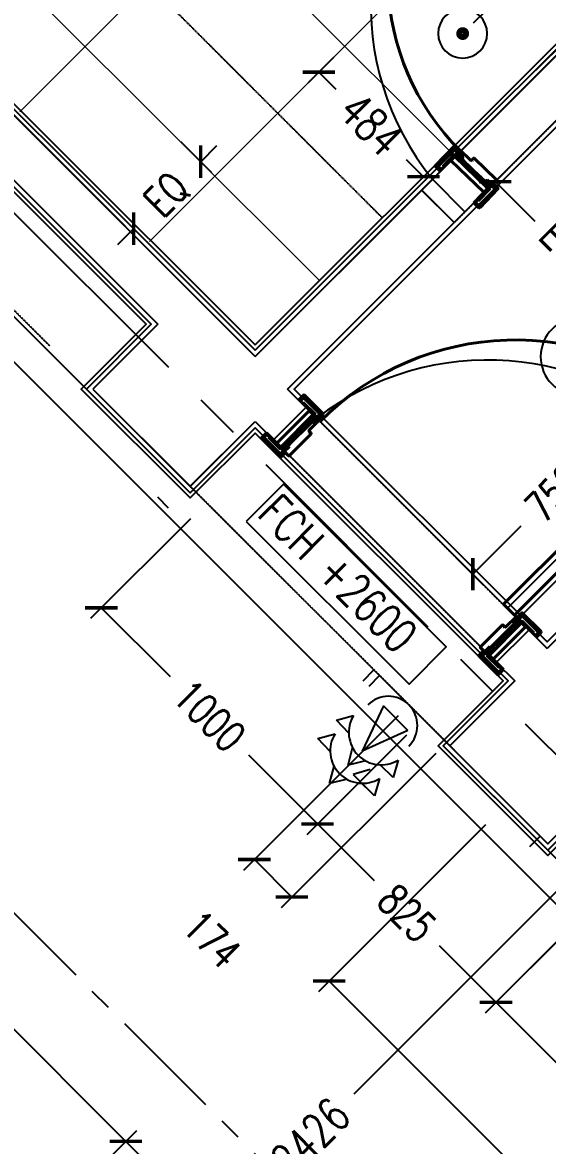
# Model space of a CAD drawing. Header units: millimetres. Extents: x 186805 to 449048, y 2167 to 51540.
# Drawn here: x 431306 to 433022, y 11317 to 14990 of the extents above; entities that cross this region are included whole.
import ezdxf

# ---------------------------------------------------------------- set-up
doc = ezdxf.new("R2010")
doc.units = ezdxf.units.MM
for name, pattern in [('BC$0$XR-BAS2-BLOCK-B$1$CENTER', [2, 1.25, -0.25, 0.25, -0.25]), ('CENTER', [2, 1.25, -0.25, 0.25, -0.25]), ('HIDDEN', [0.375, 0.25, -0.125]), ('HIDDEN2', [0.1875, 0.125, -0.0625])]:
    doc.linetypes.add(name, pattern=pattern)
doc.layers.get('0').update_dxf_attribs({"linetype": 'CONTINUOUS'})
doc.layers.get('Defpoints').update_dxf_attribs({"linetype": 'CONTINUOUS'})
for name, color, linetype, lineweight in [('0-60x60-C', 3, 'CONTINUOUS', 13), ('1', 130, 'CONTINUOUS', 40), ('ACCESS PANEL', 170, 'CONTINUOUS', 30), ('wall', 4, 'CONTINUOUS', 25)]:
    doc.layers.add(name, color=color, linetype=linetype, lineweight=lineweight)
for name, color, linetype in [('0-cornice-C', 3, 'CONTINUOUS'), ('0TG-grid', 9, 'CENTER'), ('0TG-text', 4, 'CONTINUOUS'), ('A-ABOV', 1, 'HIDDEN2'), ('A-ABOVE DOOR', 1, 'HIDDEN2'), ('a-door', 4, 'CONTINUOUS'), ('a-wall', 140, 'CONTINUOUS'), ('dimension', 7, 'CONTINUOUS'), ('E-ARMATUR', 2, 'CONTINUOUS'), ('MEP', 16, 'CONTINUOUS'), ('SHADOW LINE', 151, 'CONTINUOUS'), ('TEXT', 3, 'CONTINUOUS')]:
    doc.layers.add(name, color=color, linetype=linetype)
doc.styles.add('ROMANS_075', font='romans.shx', dxfattribs={"width": 0.75})
doc.dimstyles.new('ARCH_1-50B$0', dxfattribs={"dimscale": 1000, "dimtxt": 0.11, "dimasz": 0.075, "dimexe": 0.05, "dimexo": 0.05, "dimgap": 0.055, "dimtad": 0, "dimdec": 0, "dimrnd": 1, "dimzin": 12, "dimdsep": 46, "dimtxsty": 'ROMANS_075', "dimblk1": 'ARCHTICK', "dimblk2": 'ARCHTICK', "dimsah": 1, "dimcen": 0.07, "dimclrd": 9, "dimclre": 9, "dimadec": 0, "dimazin": 0, "dimtfac": 1, "dimtdec": 0, "dimtofl": 0, "dimtmove": 0, "dimatfit": 3, "dimldrblk": 'ARCHTICK', "dimfxl": 0.05, "dimtolj": 1, "dimtzin": 12, "dimarcsym": 0})

# ---------------------------------------------------------------- blocks, each defined once
blk = doc.blocks.new('A$C7C4A1575')
at = {"layer": 'A-ABOV', "color": 8}
for p, q in [((16320, 38907.6), (17168.5, 38059.1)), ((17628.1, 37599.5), (19713.5, 35514))]:
    blk.add_line(p, q, dxfattribs=at)
at = {"layer": 'A-ABOVE DOOR', "color": 8}
for p, q in [((16896.2, 37907.1), (16167.9, 38635.4)), ((16061.9, 38529.3), (16790.2, 37801)), ((15577.5, 36468.1), (16305.8, 37196.4)), ((15683.6, 36362.1), (16411.9, 37090.4))]:
    blk.add_line(p, q, dxfattribs=at)
at = {"layer": 'a-door', "color": 8}
for points in [[(16097.2, 38494), (16203.3, 38600), (16167.9, 38635.4)], [(16061.9, 38529.3), (16132.6, 38458.6)], [(16097.2, 38494), (15531.5, 37928.3), (15566.9, 37892.9), (16132.6, 38458.6)], [(16790.2, 37801), (16754.8, 37836.4), (16860.9, 37942.4), (16896.2, 37907.1)], [(16411.9, 37090.4), (16376.5, 37055), (16270.5, 37161.1), (16305.8, 37196.4)]]:
    blk.add_lwpolyline(points, dxfattribs=at)
for centre, radius, start, end in [((16194.6, 38566.1), 920, 223.8878, 307.5174), ((15669.5, 36483.6), 909.1, 313.3623, 38.9442)]:
    blk.add_arc(centre, radius, start, end, dxfattribs=at)
at = {"layer": 'a-wall', "color": 8}
for p, q in [((16167.9, 38635.4), (16061.9, 38529.3)), ((15202.7, 37790.4), (16001.8, 38589.4)), ((16061.9, 38529.3), (16001.8, 38589.4)), ((17168.5, 38059.1), (16956.3, 37847)), ((17486.7, 37740.9), (17168.5, 38059.1)), ((16896.2, 37907.1), (16790.2, 37801)), ((16956.3, 37847), (16896.2, 37907.1)), ((16790.2, 37801), (16850.3, 37740.9)), ((16850.3, 37740.9), (16305.8, 37196.4)), ((17274.5, 37528.8), (17486.7, 37740.9)), ((16956.3, 37634.8), (16411.9, 37090.4)), ((16956.3, 37634.8), (18387.7, 36203.5)), ((16305.8, 37196.4), (16411.9, 37090.4))]:
    blk.add_line(p, q, dxfattribs=at)
for points in [[(16167.9, 38635.4), (16107.8, 38695.5), (16320, 38907.6), (15999.3, 39228.3), (15787.2, 39016.2), (14675.4, 40127.9)], [(19501.4, 35301.9), (17274.5, 37528.8)]]:
    blk.add_lwpolyline(points, dxfattribs=at)
blk = doc.blocks.new('A$C32DD6ECA')
at = {"layer": '0-60x60-C', "color": 16, "xscale": 0.04183124983683228, "yscale": 0.04183124983683228, "zscale": 0.04183124983683228, "rotation": 180}
blk.add_blockref('A$C7C4A1575', (4397.08, 2202.64), dxfattribs=at)
blk = doc.blocks.new('_ArchTick')
at = {"color": 0, "linetype": 'ByBlock', "const_width": 0.15}
blk.add_lwpolyline([(-0.5, -0.5), (0.5, 0.5)], dxfattribs=at)
blk = doc.blocks.new('*D256')
at = {"layer": 'Defpoints', "color": 0, "transparency": 16777216}
for p in [(-568498.8, -207916.5), (-568884.6, -207942.3), (-568707.5, -208122.1)]:
    blk.add_point(p, dxfattribs=at)
at = {"layer": 'MEP', "color": 9, "lineweight": -2, "transparency": 16777216}
for p, q in [((-568675.9, -207736.7), (-568728.6, -207683.3)), ((-568849, -207907.2), (-568640.3, -207701.6)), ((-568671.9, -208087), (-568463.2, -207881.5)), ((-568498.8, -207916.5), (-568446.2, -207970))]:
    blk.add_line(p, q, dxfattribs=at)
at = {"layer": 'MEP', "color": 9, "lineweight": -2, "transparency": 16777216, "xscale": 75, "yscale": 75, "zscale": 75}
for p, rotation in [((-568675.9, -207736.7), 314.5677388572266), ((-568498.8, -207916.5), 134.5677388572266)]:
    blk.add_blockref('_ArchTick', p, dxfattribs=dict(at, rotation=rotation))
at = {"layer": 'MEP', "color": 0, "transparency": 16777216, "insert": (-568479.8, -207806.9), "char_height": 110, "attachment_point": 5, "rotation": 314.5677, "style": 'ROMANS_075'}
blk.add_mtext('\\A1;252', dxfattribs=at)
blk = doc.blocks.new('*D146')
at = {"layer": 'Defpoints', "color": 0, "transparency": 16777216}
for p in [(-568778.3, -208426.3), (-568926.7, -208574.7), (-568502.5, -208998.9)]:
    blk.add_point(p, dxfattribs=at)
at = {"layer": 'dimension', "color": 9, "lineweight": -2, "transparency": 16777216}
for p, q in [((-568891.4, -208539.3), (-568743, -208390.9)), ((-568778.3, -208426.3), (-568649.3, -208555.3)), ((-568354.1, -208850.5), (-568483.1, -208721.5)), ((-568467.1, -208963.6), (-568318.7, -208815.2))]:
    blk.add_line(p, q, dxfattribs=at)
at = {"layer": 'dimension', "color": 9, "lineweight": -2, "transparency": 16777216, "xscale": 75, "yscale": 75, "zscale": 75}
for p, rotation in [((-568778.3, -208426.3), 135.000000000055), ((-568354.1, -208850.5), 315.000000000055)]:
    blk.add_blockref('_ArchTick', p, dxfattribs=dict(at, rotation=rotation))
at = {"layer": 'dimension', "color": 0, "transparency": 16777216, "insert": (-568566.2, -208638.4), "char_height": 100, "attachment_point": 5, "rotation": 315, "style": 'ROMANS_075'}
blk.add_mtext('\\A1;{\\Farchd.shx;EQ}', dxfattribs=at)
blk = doc.blocks.new('*D147')
at = {"layer": 'Defpoints', "color": 0, "transparency": 16777216}
for p in [(-568502.5, -208998.9), (-569032.8, -209529.3), (-568851.4, -209710.6)]:
    blk.add_point(p, dxfattribs=at)
at = {"layer": 'dimension', "color": 9, "lineweight": -2, "transparency": 16777216}
for p, q in [((-568467.1, -209034.3), (-568285.7, -209215.7)), ((-568321.1, -209180.3), (-568479.2, -209338.4)), ((-568997.4, -209564.6), (-568816.1, -209746)), ((-568851.4, -209710.6), (-568693.3, -209552.5))]:
    blk.add_line(p, q, dxfattribs=at)
at = {"layer": 'dimension', "color": 9, "lineweight": -2, "transparency": 16777216, "xscale": 75, "yscale": 75, "zscale": 75}
for p, rotation in [((-568321.1, -209180.3), 45.00000000013988), ((-568851.4, -209710.6), 225.0000000001399)]:
    blk.add_blockref('_ArchTick', p, dxfattribs=dict(at, rotation=rotation))
at = {"layer": 'dimension', "color": 0, "transparency": 16777216, "insert": (-568586.3, -209445.5), "char_height": 100, "attachment_point": 5, "rotation": 45, "style": 'ROMANS_075'}
blk.add_mtext('\\A1;750', dxfattribs=at)
blk = doc.blocks.new('*D196')
at = {"layer": 'Defpoints', "color": 0, "transparency": 16777216}
for p in [(-568774.5, -210494.7), (-566681.1, -212588), (-567227.9, -213134.7)]:
    blk.add_point(p, dxfattribs=at)
at = {"layer": 'dimension', "color": 9, "lineweight": -2, "transparency": 16777216}
for p, q in [((-568809.8, -210530.1), (-569356.5, -211076.8)), ((-569321.2, -211041.4), (-568406.8, -211955.8)), ((-567227.9, -213134.7), (-568142.2, -212220.4)), ((-566716.5, -212623.4), (-567263.2, -213170.1))]:
    blk.add_line(p, q, dxfattribs=at)
at = {"layer": 'dimension', "color": 9, "lineweight": -2, "transparency": 16777216, "xscale": 75, "yscale": 75, "zscale": 75}
for p, rotation in [((-569321.2, -211041.4), 134.9999999999598), ((-567227.9, -213134.7), 314.9999999999598)]:
    blk.add_blockref('_ArchTick', p, dxfattribs=dict(at, rotation=rotation))
at = {"layer": 'dimension', "color": 0, "transparency": 16777216, "insert": (-568274.5, -212088.1), "char_height": 100, "attachment_point": 5, "rotation": 315, "style": 'ROMANS_075'}
blk.add_mtext('\\A1;2960', dxfattribs=at)
blk = doc.blocks.new('F33')
at = {"layer": 'E-ARMATUR', "color": 16, "const_width": 31.1}
blk.add_lwpolyline([(-17.7, 0, 1), (17.7, 0, 1)], format="xyb", close=True, dxfattribs=at)
at = {"layer": 'E-ARMATUR', "color": 16}
blk.add_circle((0, 0), 127.5, dxfattribs=at)
blk = doc.blocks.new('*D123')
at = {"layer": 'Defpoints', "color": 0, "transparency": 16777216}
for p in [(-568431.8, -210766.7), (-567742.4, -211491.4), (-568068.8, -211817.8)]:
    blk.add_point(p, dxfattribs=at)
at = {"layer": 'dimension', "color": 9, "lineweight": -2, "transparency": 16777216}
for p, q in [((-568467.2, -210802), (-568811.2, -211146.1)), ((-568775.9, -211110.7), (-568550.9, -211335.7)), ((-567777.8, -211526.7), (-568104.2, -211853.1)), ((-568068.8, -211817.8), (-568293.8, -211592.8))]:
    blk.add_line(p, q, dxfattribs=at)
at = {"layer": 'dimension', "color": 9, "lineweight": -2, "transparency": 16777216, "xscale": 75, "yscale": 75, "zscale": 75}
for p, rotation in [((-568775.9, -211110.7), 135.0000000943296), ((-568068.8, -211817.8), 315.0000000943296)]:
    blk.add_blockref('_ArchTick', p, dxfattribs=dict(at, rotation=rotation))
at = {"layer": 'dimension', "color": 0, "transparency": 16777216, "insert": (-568422.4, -211464.2), "char_height": 100, "attachment_point": 5, "rotation": 315, "style": 'ROMANS_075'}
blk.add_mtext('\\A1;1000', dxfattribs=at)
blk = doc.blocks.new('*D128')
at = {"layer": 'Defpoints', "color": 0, "transparency": 16777216}
for p in [(-569739.7, -209494.1), (-569032.6, -210201.2), (-569359, -210527.6)]:
    blk.add_point(p, dxfattribs=at)
at = {"layer": 'dimension', "color": 9, "lineweight": -2, "transparency": 16777216}
for p, q in [((-569775, -209529.5), (-570101.4, -209855.9)), ((-570066.1, -209820.5), (-569841.1, -210045.5)), ((-569067.9, -210236.6), (-569394.3, -210563)), ((-569359, -210527.6), (-569584, -210302.6))]:
    blk.add_line(p, q, dxfattribs=at)
at = {"layer": 'dimension', "color": 9, "lineweight": -2, "transparency": 16777216, "xscale": 75, "yscale": 75, "zscale": 75}
for p, rotation in [((-570066.1, -209820.5), 135), ((-569359, -210527.6), 315)]:
    blk.add_blockref('_ArchTick', p, dxfattribs=dict(at, rotation=rotation))
at = {"layer": 'dimension', "color": 0, "transparency": 16777216, "insert": (-569712.5, -210174.1), "char_height": 100, "attachment_point": 5, "rotation": 315, "style": 'ROMANS_075'}
blk.add_mtext('\\A1;1000', dxfattribs=at)
blk = doc.blocks.new('*D129')
at = {"layer": 'Defpoints', "color": 0, "transparency": 16777216}
for p in [(-569032.6, -210201.2), (-568431.4, -210767.1), (-568775.5, -211111.1)]:
    blk.add_point(p, dxfattribs=at)
at = {"layer": 'dimension', "color": 9, "lineweight": -2, "transparency": 16777216}
for p, q in [((-569067.9, -210236.6), (-569394.3, -210563)), ((-569359, -210527.6), (-569174.3, -210712.3)), ((-568466.7, -210802.4), (-568810.8, -211146.5)), ((-568775.5, -211111.1), (-568960.1, -210926.5))]:
    blk.add_line(p, q, dxfattribs=at)
at = {"layer": 'dimension', "color": 9, "lineweight": -2, "transparency": 16777216, "xscale": 75, "yscale": 75, "zscale": 75}
for p, rotation in [((-569359, -210527.6), 135), ((-568775.5, -211111.1), 315)]:
    blk.add_blockref('_ArchTick', p, dxfattribs=dict(at, rotation=rotation))
at = {"layer": 'dimension', "color": 0, "transparency": 16777216, "insert": (-569067.2, -210819.4), "char_height": 100, "attachment_point": 5, "rotation": 315, "style": 'ROMANS_075'}
blk.add_mtext('\\A1;825', dxfattribs=at)
blk = doc.blocks.new('*D212')
at = {"layer": 'Defpoints', "color": 0, "transparency": 16777216}
for p in [(-569060.2, -210138.2), (-568937.3, -210261.1), (-569442.9, -210766.7)]:
    blk.add_point(p, dxfattribs=at)
at = {"layer": 'dimension', "color": 9, "lineweight": -2, "transparency": 16777216}
for p, q in [((-569095.6, -210173.6), (-569601.2, -210679.2)), ((-568972.7, -210296.5), (-569478.3, -210802.1)), ((-569565.8, -210643.8), (-569442.9, -210766.7))]:
    blk.add_line(p, q, dxfattribs=at)
at = {"layer": 'dimension', "color": 9, "lineweight": -2, "transparency": 16777216, "xscale": 75, "yscale": 75, "zscale": 75}
for p, rotation in [((-569565.8, -210643.8), 134.9999999989755), ((-569442.9, -210766.7), 314.9999999989756)]:
    blk.add_blockref('_ArchTick', p, dxfattribs=dict(at, rotation=rotation))
at = {"layer": 'dimension', "color": 0, "transparency": 16777216, "insert": (-569704.1, -210905), "char_height": 100, "attachment_point": 5, "rotation": 315, "style": 'ROMANS_075'}
blk.add_mtext('\\A1;174', dxfattribs=at)
blk = doc.blocks.new('*D213')
at = {"layer": 'Defpoints', "color": 0, "transparency": 16777216}
for p in [(-569842.2, -208260.3), (-570061.4, -208479.5), (-569960.3, -208580.5)]:
    blk.add_point(p, dxfattribs=at)
at = {"layer": 'dimension', "color": 9, "lineweight": -2, "transparency": 16777216}
for p, q in [((-569806.8, -208295.6), (-569705.8, -208396.7)), ((-569741.1, -208361.3), (-569688.1, -208308.3)), ((-570026, -208514.8), (-569925, -208615.9)), ((-569960.3, -208580.5), (-570013.3, -208633.6))]:
    blk.add_line(p, q, dxfattribs=at)
at = {"layer": 'dimension', "color": 9, "lineweight": -2, "transparency": 16777216, "xscale": 75, "yscale": 75, "zscale": 75}
for p, rotation in [((-569741.1, -208361.3), 225), ((-569960.3, -208580.5), 45)]:
    blk.add_blockref('_ArchTick', p, dxfattribs=dict(at, rotation=rotation))
at = {"layer": 'dimension', "color": 0, "transparency": 16777216, "insert": (-569850.7, -208470.9), "char_height": 100, "attachment_point": 5, "rotation": 45, "style": 'ROMANS_075'}
blk.add_mtext('\\A1;EQ', dxfattribs=at)
blk = doc.blocks.new('*D230')
at = {"layer": 'ACCESS PANEL', "color": 9, "lineweight": -2, "transparency": 16777216}
for p, q in [((-569307, -208020.4), (-569390.3, -208103.7)), ((-569354.9, -208068.4), (-569299.2, -208124.1)), ((-569012.8, -208410.5), (-569068.6, -208354.7)), ((-568964.8, -208362.5), (-569048.2, -208445.8))]:
    blk.add_line(p, q, dxfattribs=at)
at = {"layer": 'Defpoints', "color": 0, "transparency": 16777216}
for p in [(-569271.6, -207985), (-569354.9, -208068.4), (-568929.5, -208327.1)]:
    blk.add_point(p, dxfattribs=at)
at = {"layer": 'ACCESS PANEL', "color": 9, "lineweight": -2, "transparency": 16777216, "xscale": 75, "yscale": 75, "zscale": 75}
for p, rotation in [((-569354.9, -208068.4), 134.9999999999074), ((-569012.8, -208410.5), 314.9999999999075)]:
    blk.add_blockref('_ArchTick', p, dxfattribs=dict(at, rotation=rotation))
at = {"layer": 'ACCESS PANEL', "color": 0, "transparency": 16777216, "insert": (-569183.9, -208239.4), "char_height": 110, "attachment_point": 5, "rotation": 315, "style": 'ROMANS_075'}
blk.add_mtext('\\A1;484', dxfattribs=at)
blk = doc.blocks.new('*D237')
at = {"layer": '0TG-text', "color": 9, "lineweight": -2, "transparency": 16777216}
for p, q in [((-570500.1, -212080.3), (-569950.2, -211530.5)), ((-569985.6, -211565.8), (-569052.3, -212499.1)), ((-567832.9, -213718.6), (-568766.2, -212785.3)), ((-568347.4, -214233.1), (-567797.5, -213683.2))]:
    blk.add_line(p, q, dxfattribs=at)
at = {"layer": 'Defpoints', "color": 0, "transparency": 16777216}
for p in [(-570535.4, -212115.7), (-567832.9, -213718.6), (-568382.7, -214268.4)]:
    blk.add_point(p, dxfattribs=at)
at = {"layer": '0TG-text', "color": 9, "lineweight": -2, "transparency": 16777216, "xscale": 75, "yscale": 75, "zscale": 75}
for p, rotation in [((-569985.6, -211565.8), 134.9999999999996), ((-567832.9, -213718.6), 314.9999999999996)]:
    blk.add_blockref('_ArchTick', p, dxfattribs=dict(at, rotation=rotation))
at = {"layer": '0TG-text', "color": 0, "transparency": 16777216, "insert": (-568909.2, -212642.2), "char_height": 110, "attachment_point": 5, "rotation": 315, "style": 'ROMANS_075'}
blk.add_mtext('\\A1;3044', dxfattribs=at)
blk = doc.blocks.new('*D238')
at = {"layer": '0TG-text', "color": 9, "lineweight": -2, "transparency": 16777216}
for p, q in [((-572526.9, -210053.6), (-571977, -209503.7)), ((-572012.4, -209539.1), (-571140.7, -210410.8)), ((-569985.6, -211565.8), (-570857.3, -210694.1)), ((-570500.1, -212080.3), (-569950.2, -211530.5))]:
    blk.add_line(p, q, dxfattribs=at)
at = {"layer": 'Defpoints', "color": 0, "transparency": 16777216}
for p in [(-572012.4, -209539.1), (-572562.2, -210088.9), (-570535.4, -212115.7)]:
    blk.add_point(p, dxfattribs=at)
at = {"layer": '0TG-text', "color": 9, "lineweight": -2, "transparency": 16777216, "xscale": 75, "yscale": 75, "zscale": 75}
for p, rotation in [((-572012.4, -209539.1), 134.999999999988), ((-569985.6, -211565.8), 314.9999999999881)]:
    blk.add_blockref('_ArchTick', p, dxfattribs=dict(at, rotation=rotation))
at = {"layer": '0TG-text', "color": 0, "transparency": 16777216, "insert": (-570999, -210552.5), "char_height": 110, "attachment_point": 5, "rotation": 315, "style": 'ROMANS_075'}
blk.add_mtext('\\A1;2866', dxfattribs=at)
blk = doc.blocks.new('*D239')
at = {"layer": '0TG-text', "color": 9, "lineweight": -2, "transparency": 16777216}
for p, q in [((-568784.4, -210435.3), (-568489.3, -210730.4)), ((-568524.6, -210695), (-569240.8, -211411.2)), ((-570240.4, -212410.8), (-569524.2, -211694.6)), ((-570500.1, -212151.1), (-570205, -212446.1))]:
    blk.add_line(p, q, dxfattribs=at)
at = {"layer": 'Defpoints', "color": 0, "transparency": 16777216}
for p in [(-568819.7, -210400), (-568524.6, -210695), (-570535.4, -212115.7)]:
    blk.add_point(p, dxfattribs=at)
at = {"layer": '0TG-text', "color": 9, "lineweight": -2, "transparency": 16777216, "xscale": 75, "yscale": 75, "zscale": 75}
for p, rotation in [((-568524.6, -210695), 44.99999999993732), ((-570240.4, -212410.8), 224.9999999999373)]:
    blk.add_blockref('_ArchTick', p, dxfattribs=dict(at, rotation=rotation))
at = {"layer": '0TG-text', "color": 0, "transparency": 16777216, "insert": (-569382.5, -211552.9), "char_height": 110, "attachment_point": 5, "rotation": 45, "style": 'ROMANS_075'}
blk.add_mtext('\\A1;2426', dxfattribs=at)
blk = doc.blocks.new('A$C35C014DB')
at = {"color": 2, "linetype": 'HIDDEN', "ltscale": 0.25}
blk.add_line((11595.7, 12444.5), (12573.1, 11467.1), dxfattribs=at)
at = {"color": 9}
blk.add_lwpolyline([(11357, 3762.9), (15053.5, 7459.4), (14222.6, 8290.2), (14434.7, 8502.3), (13326.5, 9610.6), (13114.4, 9398.4), (12772.5, 9740.3), (12984.6, 9952.4), (12157.3, 10779.8), (11945.2, 10567.6), (11605.8, 10907), (11817.9, 11119.2), (9594.6, 13342.5), (9382.5, 13130.4), (8907.8, 13605), (8907.8, 15662.9)], dxfattribs=at)
for points in [[(12157.3, 11034.3), (13868.5, 12745.5), (12458.4, 14155.7), (10747.2, 12444.5)], [(18256.7, 7480.6), (21664.9, 10888.8), (19320.8, 13232.9), (15480.1, 13232.9), (15480.1, 12732.9), (14110.5, 12732.9), (12284.6, 10907), (13111.9, 10079.7), (14695.2, 11662.9), (15134.9, 11662.9), (18065.7, 8732.2), (17535.4, 8201.8)]]:
    blk.add_lwpolyline(points, close=True, dxfattribs=at)
at = {"layer": '0-60x60-C', "color": 1}
for p, q in [((11387.6, 11814.3), (13081.8, 13508.5)), ((11399.1, 13079.5), (12792.3, 11686.3)), ((11811.8, 11390), (13506, 13084.2)), ((10974.9, 12655.2), (12368.1, 11262))]:
    blk.add_line(p, q, dxfattribs=at)
at = {"layer": '0-cornice-C', "color": 1}
blk.add_lwpolyline([(7899, 8512.9), (10874.5, 11488.5), (14903.5, 7459.4), (11310.9, 3868.9), (9089.6, 3868.9), (9089.6, 7322.3)], close=True, dxfattribs=at)
at = {"layer": '0TG-grid', "linetype": 'BC$0$XR-BAS2-BLOCK-B$1$CENTER', "ltscale": 600}
blk.add_line((18663.2, 4189), (9081.9, 13770.3), dxfattribs=at)
at = {"layer": '0TG-grid', "linetype": 'BC$0$XR-BAS2-BLOCK-B$1$CENTER', "ltscale": 300}
blk.add_line((18784.4, 1777.5), (8107.1, 12454.8), dxfattribs=at)
at = {"layer": '1', "color": 8}
for p, q in [((12806.5, 11699.9), (12746.8, 11637.9)), ((12805.5, 11692.4), (12754.2, 11639.1)), ((12806.9, 11693.9), (12805.5, 11692.4)), ((12818.5, 11679.9), (12805.5, 11692.4)), ((12805.5, 11692.4), (12834.4, 11664.7)), ((12824.1, 11685.7), (12809.3, 11699.9)), ((12837.1, 11667.6), (12809.8, 11693.9)), ((12821.3, 11682.8), (12825.4, 11687.1)), ((12838.6, 11666.2), (12821.3, 11682.8)), ((12828.3, 11687.2), (12861.4, 11655.3)), ((12770.6, 11634.5), (12809.4, 11674.8)), ((12809.9, 11667.4), (12797.4, 11654.4)), ((12797.4, 11654.4), (12905.5, 11550.4)), ((12809.4, 11674.8), (12811.6, 11672.7)), ((12918, 11563.3), (12809.9, 11667.4)), ((12811.6, 11672.7), (12818.5, 11679.9)), ((12815, 11676.3), (12818.5, 11679.9)), ((12840.3, 11652.1), (12815, 11676.3)), ((12818.5, 11679.9), (12835.8, 11663.3)), ((12822.9, 11654.9), (12829.8, 11662.1)), ((12829.8, 11662.1), (12911.9, 11583)), ((12834.4, 11664.7), (12837.1, 11667.6)), ((12835.8, 11663.3), (12838.6, 11666.2)), ((12869.1, 11624.3), (12843.9, 11648.6)), ((12864.2, 11655.3), (12865.5, 11656.6)), ((12865.5, 11656.6), (12866.2, 11655.9)), ((12866.2, 11655.9), (12867.6, 11654.5)), ((12866.9, 11658.1), (12870.5, 11661.8)), ((12866.9, 11658.1), (12868.4, 11656.7)), ((12869.1, 11656.1), (12867.6, 11654.5)), ((12868.4, 11656.7), (12869.1, 11656.1)), ((12873.3, 11661.9), (12946.1, 11591.8)), ((12746.9, 11635.1), (12763.4, 11619.1)), ((12754.3, 11636.3), (12765.8, 11625.2)), ((12765.8, 11625.2), (12772.7, 11632.4)), ((12772.7, 11632.4), (12770.6, 11634.5)), ((12869.1, 11624.3), (12872.7, 11620.8)), ((12897.9, 11596.6), (12872.7, 11620.8)), ((12926.7, 11568.8), (12901.5, 11593.1)), ((12905, 11575.8), (12911.9, 11583)), ((12915.6, 11591.9), (12912.9, 11589.1)), ((12912.9, 11589.1), (12930.2, 11572.4)), ((12914.3, 11587.7), (12917.1, 11590.6)), ((12943.1, 11559.9), (12914.3, 11587.7)), ((12932.9, 11575.3), (12915.6, 11591.9)), ((12917.1, 11590.6), (12944.5, 11564.2)), ((12923.2, 11565.2), (12930.2, 11572.4)), ((12930.2, 11572.4), (12926.7, 11568.8)), ((12930.2, 11572.4), (12943.1, 11559.9)), ((12946.1, 11589), (12932.9, 11575.3)), ((12936.4, 11578.9), (12951.2, 11564.7)), ((12872.2, 11515.8), (12924.9, 11570.5)), ((12886.5, 11522.8), (12925.4, 11563.1)), ((12951.2, 11561.8), (12891.6, 11499.9)), ((12943.1, 11559.9), (12891.8, 11506.6)), ((12905.5, 11550.4), (12918, 11563.3)), ((12925.4, 11563.1), (12923.2, 11565.2)), ((12944.5, 11561.4), (12943.1, 11559.9)), ((12888.7, 11499.8), (12872.2, 11515.8)), ((12877.4, 11517.7), (12884.4, 11524.9)), ((12889, 11506.6), (12877.4, 11517.7)), ((12889, 11506.6), (12877.4, 11517.7)), ((12884.4, 11524.9), (12886.5, 11522.8)), ((12315.7, 10887.2), (12299.5, 10871)), ((12316.8, 10879.8), (12305.5, 10868.5)), ((12379.4, 10826.4), (12318.6, 10887.2)), ((12371.9, 10827.5), (12319.6, 10879.8)), ((12305.5, 10868.5), (12312.5, 10861.4)), ((12312.5, 10861.4), (12314.7, 10863.5)), ((12314.7, 10863.5), (12354.3, 10823.9)), ((13605.9, 10840), (12969.5, 10203.6)), ((12334.1, 10836.3), (12228, 10730.3)), ((12240.8, 10717.5), (12346.8, 10823.6)), ((12341.2, 10803.8), (12260.6, 10723.2)), ((12330.9, 10793.5), (12355.7, 10818.3)), ((12366.3, 10804.9), (12333.8, 10772.3)), ((12346.8, 10823.6), (12334.1, 10836.3)), ((12334.1, 10810.9), (12341.2, 10803.8)), ((12359.2, 10814.8), (12342.2, 10797.8)), ((12371.9, 10827.5), (12343.7, 10799.2)), ((12345.1, 10795), (12362, 10811.9)), ((12346.5, 10796.4), (12373.4, 10823.2)), ((12354.3, 10823.9), (12352.1, 10821.8)), ((12352.1, 10821.8), (12359.2, 10814.8)), ((12355.7, 10818.3), (12359.2, 10814.8)), ((12359.2, 10814.8), (12371.9, 10827.5)), ((12362, 10811.9), (12366.3, 10807.7)), ((12364.9, 10809.1), (12379.4, 10823.6)), ((12373.4, 10826.1), (12371.9, 10827.5)), ((13005.3, 10167.8), (13641.6, 10804.2)), ((12177.8, 10747.9), (12194.1, 10764.2)), ((12194.1, 10764.2), (12247.8, 10710.5)), ((12302.6, 10765.3), (12299.1, 10761.7)), ((12302.6, 10765.3), (12327.4, 10790)), ((12334.3, 10767.5), (12332.9, 10766.1)), ((12334.4, 10764.6), (12332.9, 10766.1)), ((12333.8, 10769.5), (12335, 10768.2)), ((12335, 10768.2), (12334.3, 10767.5)), ((12335.1, 10765.3), (12334.4, 10764.6)), ((12336.5, 10766.8), (12335.1, 10765.3)), ((12336.5, 10766.8), (12340.1, 10763.1)), ((12342.2, 10797.8), (12345.1, 10795)), ((12343.7, 10799.2), (12346.5, 10796.4)), ((12238.7, 10684.3), (12177.8, 10745.1)), ((12184.6, 10747.6), (12195.9, 10758.9)), ((12236.9, 10692.4), (12184.6, 10744.8)), ((12195.9, 10758.9), (12202.9, 10751.8)), ((12202.9, 10751.8), (12200.8, 10749.7)), ((12200.8, 10749.7), (12240.4, 10710.1)), ((12228, 10730.3), (12240.8, 10717.5)), ((12246.1, 10708.7), (12270.8, 10733.4)), ((12253.5, 10730.3), (12260.6, 10723.2)), ((12340.1, 10760.3), (12268.7, 10688.9)), ((12274.4, 10737), (12299.1, 10761.7)), ((12236.9, 10692.4), (12265.2, 10720.7)), ((12249.6, 10705.2), (12236.9, 10692.4)), ((12238.3, 10691), (12236.9, 10692.4)), ((12240.4, 10710.1), (12242.5, 10712.2)), ((12268, 10717.9), (12241.1, 10691)), ((12256, 10698.8), (12241.5, 10684.3)), ((12242.5, 10712.2), (12249.6, 10705.2)), ((12249.6, 10705.2), (12246.1, 10708.7)), ((12266.6, 10722.1), (12249.6, 10705.2)), ((12252.4, 10702.3), (12269.4, 10719.3)), ((12265.9, 10688.9), (12252.4, 10702.3)), ((12265.2, 10720.7), (12268, 10717.9)), ((12269.4, 10719.3), (12266.6, 10722.1)), ((12969.5, 10203.6), (13005.3, 10167.8)), ((12922.4, 10035.9), (13028.5, 10141.9)), ((13009.8, 10161.4), (12977.2, 10128.9)), ((12998.4, 10126), (13023.2, 10150.8)), ((12999.9, 10140.2), (13016.8, 10157.1)), ((13002.7, 10137.3), (12999.9, 10140.2)), ((13001.3, 10141.6), (13028.1, 10168.5)), ((13004.1, 10138.8), (13001.3, 10141.6)), ((13019.7, 10154.3), (13002.7, 10137.3)), ((13032.4, 10167), (13004.1, 10138.8)), ((13016.8, 10157.1), (13012.6, 10161.4)), ((13014, 10160), (13028.5, 10174.5)), ((13019.7, 10154.3), (13032.4, 10167)), ((13023.2, 10150.8), (13019.7, 10154.3)), ((13026.7, 10147.2), (13019.7, 10154.3)), ((13028.8, 10149.4), (13026.7, 10147.2)), ((13028.5, 10141.9), (13041.2, 10129.2)), ((13068.4, 10109.8), (13028.8, 10149.4)), ((13031, 10168.5), (13032.4, 10167)), ((13031.3, 10174.5), (13092.1, 10113.7)), ((13032.4, 10167), (13084.7, 10114.7)), ((12965.2, 10135.2), (12893.8, 10063.8)), ((13008.7, 10136.3), (12928.1, 10055.7)), ((13041.2, 10129.2), (12935.2, 10023.1)), ((12971.6, 10131.6), (12968, 10135.2)), ((12970.2, 10130.2), (12969.5, 10129.5)), ((12969.5, 10129.5), (12971, 10128)), ((12971.6, 10131.6), (12970.2, 10130.2)), ((12970.2, 10097.7), (12994.9, 10122.5)), ((12972.4, 10129.4), (12971, 10128)), ((12973.1, 10130.1), (12972.4, 10129.4)), ((12974.4, 10128.9), (12973.1, 10130.1)), ((13015.8, 10129.2), (13008.7, 10136.3)), ((13066.3, 10107.6), (13068.4, 10109.8)), ((13073.4, 10100.6), (13066.3, 10107.6)), ((13084.7, 10111.9), (13073.4, 10100.6)), ((13092.1, 10110.8), (13075.9, 10094.6)), ((12913.6, 10041.2), (12938.3, 10065.9)), ((12941.9, 10069.5), (12966.6, 10094.2)), ((12970.2, 10097.7), (12966.6, 10094.2)), ((12903.7, 10051.1), (12889.2, 10036.6)), ((12889.2, 10033.8), (12950, 9972.9)), ((12893.8, 10061), (12907.2, 10047.5)), ((12922.8, 10063.1), (12895.9, 10036.2)), ((12895.9, 10033.4), (12897.3, 10032)), ((12897.3, 10032), (12925.6, 10060.3)), ((12910, 10044.7), (12897.3, 10032)), ((12897.3, 10032), (12949.6, 9979.7)), ((12907.2, 10047.5), (12924.2, 10064.5)), ((12927, 10061.7), (12910, 10044.7)), ((12917.1, 10037.6), (12910, 10044.7)), ((12910, 10044.7), (12913.6, 10041.2)), ((12915, 10035.5), (12917.1, 10037.6)), ((12954.6, 9995.9), (12915, 10035.5)), ((12969.1, 9989.2), (12915.4, 10042.9)), ((12935.2, 10023.1), (12922.4, 10035.9)), ((12925.6, 10060.3), (12922.8, 10063.1)), ((12924.2, 10064.5), (12927, 10061.7)), ((12935.2, 10048.6), (12928.1, 10055.7)), ((12956.7, 9998), (12954.6, 9995.9)), ((12963.8, 9991), (12956.7, 9998)), ((12952.5, 9979.7), (12963.8, 9991)), ((12952.8, 9972.9), (12969.1, 9989.2))]:
    blk.add_line(p, q, dxfattribs=at)
for centre, radius, start, end in [((13388.6, 12252.9), 796.8, 138.2043, 225.4317), ((12807.9, 11698.5), 2, 46.0799, 136.0799), ((12808.4, 11692.5), 2, 46.0799, 136.0799), ((12826.9, 11685.7), 2, 46.0799, 136.0799), ((12862.8, 11656.7), 2, 226.0799, 316.0799), ((12871.9, 11660.4), 2, 46.0799, 136.0799), ((12748.3, 11636.5), 2, 136.0799, 226.0799), ((12755.7, 11637.7), 2, 136.0799, 226.0799), ((12944.7, 11590.4), 2, 316.0799, 46.0799), ((12943.1, 11562.8), 2, 316.0799, 46.0799), ((12949.8, 11563.2), 2, 316.0799, 46.0799), ((12890.1, 11501.3), 2, 226.0799, 316.0799), ((12890.4, 11508), 2, 226.0799, 316.0799), ((13008.2, 10171.5), 896.4, 48.2043, 135.4318), ((12317.1, 10885.8), 2, 45, 135), ((12318.2, 10878.4), 2, 45, 135), ((12364.9, 10806.3), 2, 315, 45), ((12371.9, 10824.7), 2, 315, 45), ((12378, 10825), 2, 315, 45), ((12335.2, 10770.9), 2, 135, 225), ((12179.3, 10746.5), 2, 135, 225), ((12186, 10746.2), 2, 135, 225), ((12338.7, 10761.7), 2, 315, 45), ((12239.7, 10692.4), 2, 225, 315), ((12240.1, 10685.7), 2, 225, 315), ((12267.3, 10690.3), 2, 225, 315), ((13011.2, 10160), 2, 45, 135), ((13029.6, 10167), 2, 45, 135), ((13029.9, 10173.1), 2, 45, 135), ((12966.6, 10133.8), 2, 45, 135), ((12975.8, 10130.3), 2, 225, 315), ((13083.3, 10113.3), 2, 315, 45), ((13090.7, 10112.2), 2, 315, 45), ((12890.6, 10035.2), 2, 135, 225), ((12895.2, 10062.4), 2, 135, 225), ((12897.3, 10034.8), 2, 135, 225), ((12951.1, 9981.1), 2, 225, 315), ((12951.4, 9974.4), 2, 225, 315)]:
    blk.add_arc(centre, radius, start, end, dxfattribs=at)
at = {"layer": 'A-ABOV'}
blk.add_line((12811.9, 9722.1), (11803.8, 10730.3), dxfattribs=at)
at = {"layer": 'A-ABOVE DOOR'}
for p, q in [((13430.1, 12285.9), (12701.8, 11557.6)), ((13536.2, 12179.8), (12807.9, 11451.5)), ((13051.8, 10118.6), (12323.5, 10846.9)), ((12217.4, 10740.9), (12945.8, 10012.5))]:
    blk.add_line(p, q, dxfattribs=at)
at = {"layer": 'a-wall'}
for p, q in [((12157.3, 11013.1), (12701.8, 11557.6)), ((12807.9, 11451.5), (12701.8, 11557.6)), ((12263.4, 10907), (12807.9, 11451.5))]:
    blk.add_line(p, q, dxfattribs=at)
at = {"layer": 'a-wall', "color": 3}
blk.add_line((12807.9, 11451.5), (12701.8, 11557.6), dxfattribs=at)
at = {"layer": 'MEP'}
for p, q in [((11874.1, 10517.7), (11838.7, 10553.1)), ((12510.2, 9953.1), (12545.6, 9988.4)), ((12564.3, 9969.8), (12528.9, 9934.4)), ((12564.3, 9969.8), (12528.9, 9934.4)), ((12756.2, 9777.8), (12564.3, 9969.8)), ((12576.7, 9871), (12507.6, 9722.5)), ((12576.7, 9871), (12507.6, 9722.5)), ((12656.7, 9790.3), (12576.7, 9871)), ((12656.7, 9790.3), (12576.7, 9871)), ((12423, 9823.8), (12479.3, 9839.7)), ((12423, 9823.8), (12479.3, 9839.7)), ((12463.5, 9781.6), (12423, 9823.8)), ((12463.5, 9781.6), (12423, 9823.8)), ((12362.2, 9763.6), (12418.6, 9779.5)), ((12362.2, 9763.6), (12418.6, 9779.5)), ((12656.7, 9790.3), (12507.6, 9722.5)), ((12656.7, 9790.3), (12507.6, 9722.5)), ((12402.8, 9721.4), (12362.2, 9763.6)), ((12402.8, 9721.4), (12362.2, 9763.6)), ((12461.7, 9676.9), (12476.1, 9733.7)), ((12461.7, 9676.9), (12476.1, 9733.7)), ((12400.9, 9616.7), (12415.4, 9673.5)), ((12400.9, 9616.7), (12415.4, 9673.5)), ((12518.5, 9690.9), (12461.7, 9676.9)), ((12518.5, 9690.9), (12461.7, 9676.9)), ((12533.8, 9663), (12477.6, 9646.6)), ((12608.2, 9637), (12566.3, 9677.9)), ((12608.2, 9637), (12566.3, 9677.9)), ((12624.6, 9693.2), (12608.2, 9637)), ((12624.6, 9693.2), (12608.2, 9637)), ((12457.8, 9630.7), (12400.9, 9616.7)), ((12457.8, 9630.7), (12400.9, 9616.7)), ((12477.6, 9646.6), (12518.5, 9604.7)), ((12563.8, 9633), (12547.5, 9576.8)), ((12563.8, 9633), (12547.5, 9576.8)), ((12547.5, 9576.8), (12505.6, 9617.7)), ((12547.5, 9576.8), (12505.6, 9617.7)), ((13089.3, 9444.7), (13054, 9409.4))]:
    blk.add_line(p, q, dxfattribs=at)
for points in [[(11251.5, 10491.8, 0, 0, 0), (11326.1, 10566.4, 0, 0, 0), (11301.8, 10590.7, 0, 0, 0), (11401.5, 10595.8, 0, 0, 0), (11378.5, 10618.8, 0, 0, 0), (11441.8, 10682.1, 60, 0, 0), (11547.9, 10788.2, 0, 0, 0)], [(11620.7, 10122.6, 0, 0, 0), (11695.3, 10197.1, 0, 0, 0), (11719.6, 10172.8, 0, 0, 0), (11724.7, 10272.6, 0, 0, 0), (11747.7, 10249.6, 0, 0, 0), (11811, 10312.9, 60, 0, 0), (11917.1, 10418.9, 0, 0, 0)], [(11820.1, 9923.2, 0, 0, 0), (11894.7, 9997.8, 0, 0, 0), (11919, 9973.5, 0, 0, 0), (11924.1, 10073.2, 0, 0, 0), (11947.1, 10050.2, 0, 0, 0), (12010.4, 10113.5, 60, 0, 0), (12116.5, 10219.6, 0, 0, 0)], [(12019.5, 9723.8, 0, 0, 0), (12094.1, 9798.4, 0, 0, 0), (12118.4, 9774.1, 0, 0, 0), (12123.4, 9873.8, 0, 0, 0), (12146.5, 9850.8, 0, 0, 0), (12209.8, 9914.1, 60, 0, 0), (12315.9, 10020.2, 0, 0, 0)]]:
    blk.add_lwpolyline(points, format="xyseb", dxfattribs=at)
for centre, radius, start, end in [((12592.6, 9806.8), 95.2, 314.7514, 134.7514), ((12592.6, 9806.8), 95.2, 314.7514, 134.7514), ((12569.5, 9783.9), 106.1, 148.2502, 301.2527), ((12569.5, 9783.9), 106.1, 148.2502, 301.2527), ((12508.8, 9723.7), 106.1, 148.2502, 301.2527), ((12508.8, 9723.7), 106.1, 148.2502, 301.2527)]:
    blk.add_arc(centre, radius, start, end, dxfattribs=at)
at = {"layer": 'SHADOW LINE'}
blk.add_lwpolyline([(11352.1, 3774.9), (15036.5, 7459.4), (14205.6, 8290.2), (14417.8, 8502.3), (13326.5, 9593.6), (13114.4, 9381.5), (12755.5, 9740.3), (12967.7, 9952.4), (12157.3, 10762.8), (11945.2, 10550.7), (11588.8, 10907), (11801, 11119.2), (9594.6, 13325.5), (9382.5, 13113.4), (8895.8, 13600), (8895.8, 15662.9)], dxfattribs=at)
blk.add_lwpolyline([(12157.3, 11051.3), (13851.6, 12745.5), (12458.4, 14138.7), (10764.1, 12444.5)], close=True, dxfattribs=at)
at = {"layer": 'TEXT', "color": 4}
blk.add_lwpolyline([(12128.4, 10474.1), (12660.4, 9942), (12781.9, 10063.5), (12249.8, 10595.6)], close=True, dxfattribs=at)
at = {"layer": 'wall', "color": 2}
blk.add_line((11605.8, 10907), (9382.5, 13130.4), dxfattribs=at)
at = {"layer": 'wall'}
for p, q in [((12157.3, 11013.1), (10726, 12444.5)), ((12157.3, 11013.1), (12701.8, 11557.6)), ((12807.9, 11451.5), (12701.8, 11557.6)), ((12263.4, 10907), (12807.9, 11451.5)), ((11839.1, 11119.2), (11627, 10907)), ((11627, 10907), (11945.2, 10588.8)), ((12323.5, 10846.9), (12263.4, 10907)), ((12217.4, 10740.9), (12323.5, 10846.9)), ((13911, 10857.5), (13111.9, 10058.5)), ((11945.2, 10588.8), (12157.3, 10801)), ((12157.3, 10801), (12217.4, 10740.9)), ((12945.8, 10012.5), (13051.8, 10118.6)), ((13051.8, 10118.6), (13111.9, 10058.5))]:
    blk.add_line(p, q, dxfattribs=at)
for points in [[(9594.6, 13363.7), (11839.1, 11119.2)], [(12945.8, 10012.5), (13005.9, 9952.4), (12793.7, 9740.3), (13114.4, 9419.6), (13326.5, 9631.8), (14456, 8502.3)]]:
    blk.add_lwpolyline(points, dxfattribs=at)
at = {"layer": 'MEP', "xscale": -0.6300090355798602, "yscale": 0.6300090354343411, "zscale": 0.6300090354375432, "rotation": 180}
blk.add_blockref('F33', (12835.8, 12069.7), dxfattribs=at)
at = {"layer": 'MEP', "xscale": -1, "rotation": 180}
blk.add_blockref('F33', (13218, 11013.1), dxfattribs=at)
at = {"layer": 'TEXT', "color": 2, "linetype": 'Continuous', "insert": (12199.6, 10532.3), "char_height": 110, "attachment_point": 4, "rotation": 315, "style": 'ROMANS_075'}
blk.add_mtext('FCH +2600', dxfattribs=at)
at = {"layer": '0TG-text', "color": 2}
for p2, distance, picture, middle in [((9158.2, 9923.1), -777.6, '*D238', (10721.5, 9459.6)), ((12900.7, 9612.1), -417.3, '*D239', (12337.9, 8459.1)), ((13337.7, 5743.6), 777.6, '*D237', (12811.2, 7369.8))]:
    dim = blk.add_aligned_dim(p1=(11185, 7896.3), p2=p2, distance=distance, dimstyle='ARCH_1-50B$0', dxfattribs=at)
    dim.commit()
    dim.dimension.update_dxf_attribs({"geometry": picture, "text_midpoint": middle, "insert": (581720.5, 220012)})
at = {"layer": 'ACCESS PANEL', "color": 2}
dim = blk.add_aligned_dim(p1=(12791, 11684.9), p2=(12448.9, 12027), distance=117.9, dimstyle='ARCH_1-50B$0', dxfattribs=at)
dim.commit()
dim.dimension.update_dxf_attribs({"geometry": '*D230', "text_midpoint": (12536.6, 11772.6), "insert": (581720.5, 220012)})
at = {"layer": 'dimension'}
for p1, p2, distance, text, picture, middle in [((11878.3, 11751.8), (11659.1, 11532.6), 142.9, 'EQ', '*D213', (11869.7, 11541.1)), ((13218, 11013.1), (12793.7, 11437.4), -209.9, '{\\Farchd.shx;EQ}', '*D146', (13154.3, 11373.6))]:
    dim = blk.add_aligned_dim(p1=p1, p2=p2, distance=distance, text=text, dimstyle='ARCH_1-50B$0', override={"dimtxt": 0.1, "dimtmove": 2}, dxfattribs=at)
    dim.commit()
    dim.dimension.update_dxf_attribs({"geometry": picture, "text_midpoint": middle, "insert": (581720.5, 220012)})
for p1, p2, distance, picture, middle in [((13218, 11013.1), (12687.7, 10482.8), 256.5, '*D147', (13134.2, 10566.6)), ((12660.2, 9873.8), (12783.1, 9750.9), -715, '*D212', (12016.3, 9107)), ((12946, 9517.3), (15039.3, 7424), -773.2, '*D196', (13445.9, 7924))]:
    dim = blk.add_aligned_dim(p1=p1, p2=p2, distance=distance, dimstyle='ARCH_1-50B$0', override={"dimtxt": 0.1, "dimtmove": 2}, dxfattribs=at)
    dim.commit()
    dim.dimension.update_dxf_attribs({"geometry": picture, "text_midpoint": middle, "insert": (581720.5, 220012)})
for base, p1, p2, picture, middle in [((12361.5, 9484.4), (11980.8, 10517.9), (12687.9, 9810.8), '*D128', (12007.9, 9838)), ((12945, 8900.9), (12687.9, 9810.8), (13289.1, 9245), '*D129', (12653.3, 9192.7)), ((13651.6, 8194.3), (13288.6, 9245.4), (13978, 8520.7), '*D123', (13298.1, 8547.8))]:
    dim = blk.add_linear_dim(base=base, p1=p1, p2=p2, angle=135, dimstyle='ARCH_1-50B$0', override={"dimtxt": 0.1, "dimtmove": 2}, dxfattribs=at)
    dim.commit()
    dim.dimension.update_dxf_attribs({"geometry": picture, "text_midpoint": middle, "insert": (581720.5, 220012)})
at = {"layer": 'MEP', "color": 2}
dim = blk.add_linear_dim(base=(13221.6, 12095.5), p1=(12835.8, 12069.7), p2=(13012.9, 11889.9), angle=314.5677, dimstyle='ARCH_1-50B$0', override={"dimtmove": 2}, dxfattribs=at)
dim.commit()
dim.dimension.update_dxf_attribs({"geometry": '*D256', "text_midpoint": (13240.6, 12205.1), "dimtype": 129, "insert": (581720.5, 220012)})

msp = doc.modelspace()

# ---------------------------------------------------------------- block references
at = {"linetype": 'ByBlock'}
msp.add_blockref('A$C35C014DB', (419909.3, 2884.3), dxfattribs=at)
at = {"layer": '0-60x60-C', "color": 16, "xscale": 23.90557308239969, "yscale": 23.90557308239969, "zscale": 23.90557308239969}
msp.add_blockref('A$C32DD6ECA', (343908.2, -1123), dxfattribs=at)

doc.saveas('drawing.dxf')
